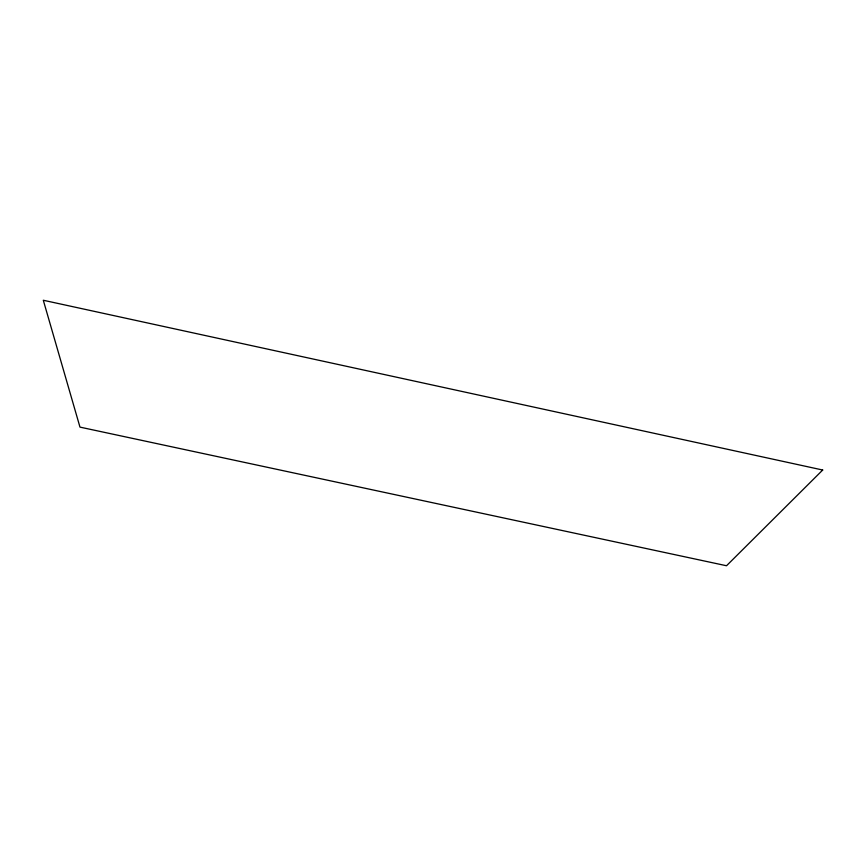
<?xml version="1.0" encoding="UTF-8"?>
<svg xmlns="http://www.w3.org/2000/svg" width="866" height="866" viewBox="0 0 866 866"><rect width="100%" height="100%" fill="white"/><g stroke="black" fill="none" stroke-linecap="round" stroke-linejoin="round"><path stroke-width="1.3" d="M822.7 470.022L726.52 565.747L79.975 427.122L43.3 300.253L822.7 470.022"/></g></svg>
